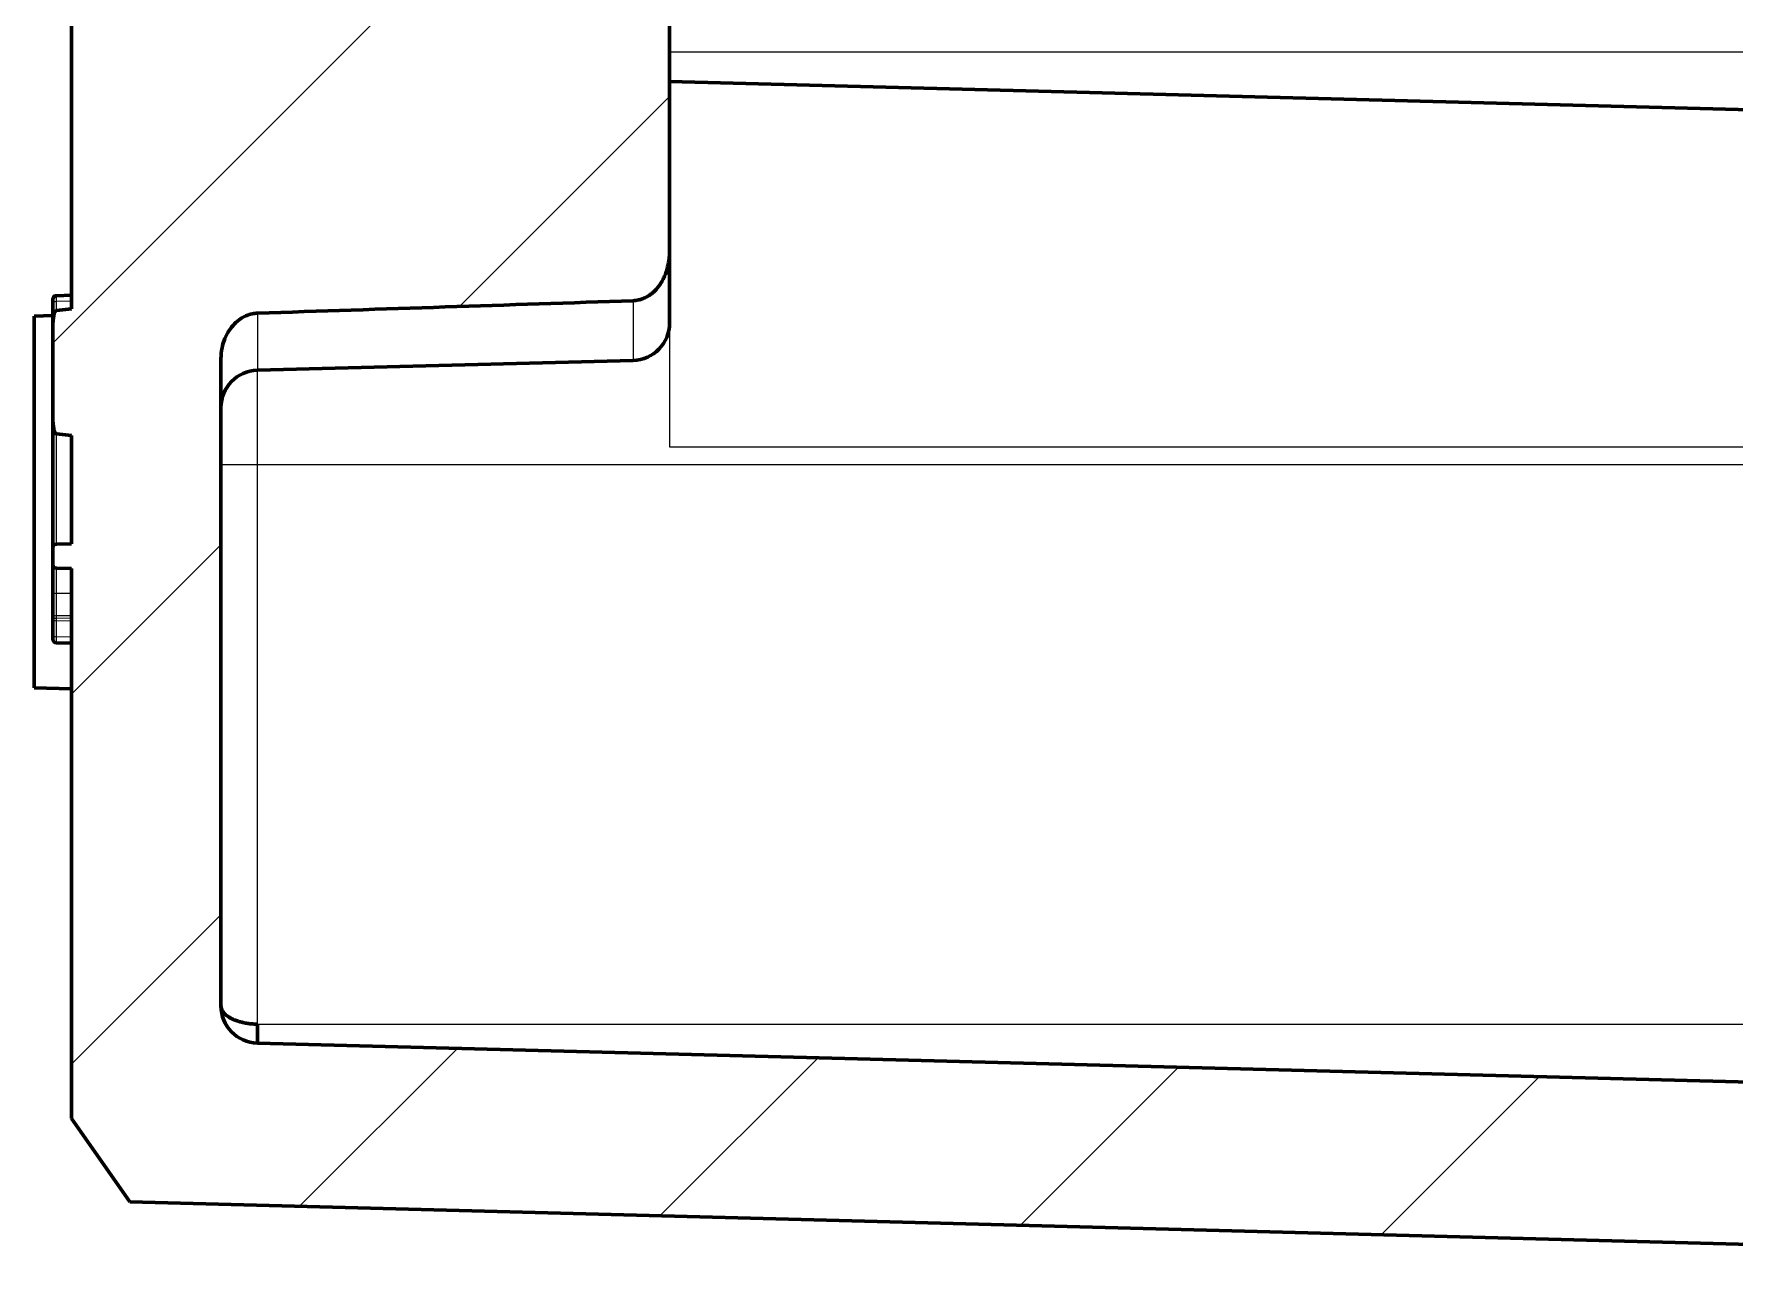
# Model space of a CAD drawing. Header units: millimetres. Extents: x -102 to 318, y -87 to 210.
# Drawn here: x 171.04 to 182.41, y 50.08 to 58.34 of the extents above; entities that cross this region are included whole.
import ezdxf

# ---------------------------------------------------------------- set-up
doc = ezdxf.new("R2010")
doc.units = ezdxf.units.MM
doc.linetypes.add('K5LT_BASIC', pattern=[0])
doc.linetypes.add('K5LT_THIN', pattern=[0])
doc.layers.add('Системный слой', color=7, linetype='Continuous')

# ---------------------------------------------------------------- blocks, each defined once
blk = doc.blocks.new('VA.121209_cutside')
at = {"layer": 'Системный слой'}
h = blk.add_hatch(dxfattribs=at)
h.set_pattern_fill('', angle=135, style=0, pattern_type=0)
h.set_pattern_definition([(135, (-492.1105, -226.3744), (-4.94975, -4.94975), [])])
h.paths.add_polyline_path([(82.482, 0), (65.164, 0), (64.608, 0.114), (64.153, 0.451), (63.948, 0.974), (63.837, 4.325), (63.726, 7.675), (63.614, 11.026), (63.375, 11.579), (62.858, 11.903), (62.254, 12), (53.746, 12), (53.142, 11.903), (52.625, 11.579), (52.386, 11.026), (52.274, 7.675), (52.163, 4.325), (52.052, 0.974), (51.847, 0.451), (51.392, 0.114), (50.836, 0), (5.164, 0), (4.608, 0.114), (4.153, 0.451), (3.948, 0.974), (3.837, 4.325), (3.726, 7.675), (3.614, 11.026), (3.375, 11.579), (2.858, 11.903), (2.254, 12), (-6.254, 12), (-6.858, 11.903), (-7.375, 11.579), (-7.614, 11.026), (-7.726, 7.675), (-7.837, 4.325), (-7.948, 0.974), (-8.153, 0.451), (-8.608, 0.114), (-9.164, 0), (-26.482, 0), (-27.189, 0.293), (-27.481, 0.974), (-29.23, 67.742), (-29.408, 68.143), (-29.803, 68.3), (-30.265, 68.3), (-30.671, 68.132), (-30.838, 67.742), (-30.884, 66), (-33.524, 66), (-31.732, -2.437), (-29.5, -4), (63.833, -4), (63.879, -4.403), (64.014, -4.473), (64.313, -4.5), (66.744, -4.5), (67.051, -4.471), (67.178, -4.403), (67.224, -4), (70.116, -4), (70.127, -4.403), (70.158, -4.473), (70.227, -4.5), (70.672, -4.5), (70.743, -4.471), (70.772, -4.403), (70.783, -4), (85.5, -4), (87.732, -2.437), (89.524, 66), (86.884, 66), (86.838, 67.742), (86.66, 68.143), (86.265, 68.3), (85.803, 68.3), (85.397, 68.132), (85.23, 67.742), (83.481, 0.974), (83.17, 0.275)])
blk.add_lwpolyline([(44.587, 19.238), (44.587, 12), (67.527, 12), (67.527, 63.885), (-11.219, 63.885), (-11.219, 12), (9.935, 12), (9.935, 19.278), (44.587, 19.278)])
at = {"layer": 'Системный слой', "color": 150, "linetype": 'K5LT_BASIC', "lineweight": 60, "true_color": 0x0080ff}
for p, q in [((83.481, 0.974), (85.23, 67.742)), ((57.746, 12), (59.16, 66)), ((87.732, -2.437), (89.524, 66)), ((62.254, 12), (53.746, 12)), ((62.254, 12), (64.212, 12)), ((65.474, 0.974), (65.211, 11.026)), ((83.481, 0.974), (82.974, 0.974)), ((82.482, 0), (65.164, 0)), ((85.5, -4), (87.732, -2.437)), ((-29.5, -4), (63.833, -4)), ((63.469, -4), (63.479, -4.403)), ((63.833, -4), (63.879, -4.403)), ((67.178, -4.403), (67.224, -4)), ((67.224, -4), (70.116, -4)), ((70.116, -4), (70.127, -4.403)), ((70.772, -4.403), (70.783, -4)), ((70.783, -4), (85.5, -4)), ((72.78, -4), (72.769, -4.403)), ((72.779, -4), (72.769, -4.403)), ((74, -4), (73.974, -5)), ((63.728, -4.5), (63.579, -4.5)), ((63.603, -4.5), (63.584, -4.5)), ((63.653, -4.5), (63.603, -4.5)), ((63.701, -4.5), (63.653, -4.5)), ((64.136, -4.5), (63.728, -4.5)), ((64.013, -4.5), (64.026, -5)), ((64.313, -4.5), (64.136, -4.5)), ((64.313, -4.5), (66.744, -4.5)), ((70.227, -4.5), (66.744, -4.5)), ((70.227, -4.5), (70.672, -4.5)), ((70.784, -4.5), (70.672, -4.5)), ((71.407, -4.5), (70.784, -4.5)), ((71.972, -4.5), (71.407, -4.5)), ((72.039, -4.5), (71.972, -4.5)), ((72.106, -4.5), (72.039, -4.5)), ((72.517, -4.5), (72.106, -4.5)), ((72.669, -4.5), (72.517, -4.5)), ((72.53, -4.5), (72.517, -4.5)), ((72.58, -4.5), (72.53, -4.5)), ((72.616, -4.5), (72.58, -4.5)), ((72.651, -4.5), (72.616, -4.5)), ((72.669, -4.5), (72.651, -4.5)), ((73.974, -5), (64.026, -5))]:
    blk.add_line(p, q, dxfattribs=at)
at = {"layer": 'Системный слой', "color": 7, "linetype": 'K5LT_THIN', "lineweight": 18}
for p, q in [((56.95, 12), (56.95, 66)), ((68, 0.974), (68, 66)), ((82.974, 0.974), (82.974, 66)), ((63.614, 11.026), (65.211, 11.026)), ((63.948, 0.974), (65.474, 0.974)), ((68, 0.974), (65.474, 0.974)), ((68, 0), (68, 0.974)), ((82.974, 0.974), (68, 0.974)), ((63.623, -4), (63.633, -4.403)), ((70.784, -4), (70.784, -4.403)), ((71.451, -4), (71.446, -4.403)), ((72.05, -4), (72.043, -4.403)), ((72.12, -4), (72.113, -4.403)), ((72.191, -4), (72.183, -4.403)), ((72.621, -4), (72.611, -4.403)), ((63.633, -4.403), (63.479, -4.403)), ((63.879, -4.403), (63.633, -4.403)), ((70.127, -4.403), (67.178, -4.403)), ((70.784, -4.403), (70.772, -4.403)), ((70.784, -4.403), (70.784, -4.5)), ((71.446, -4.403), (70.784, -4.403)), ((72.043, -4.403), (71.446, -4.403)), ((72.113, -4.403), (72.043, -4.403)), ((72.183, -4.403), (72.113, -4.403)), ((72.611, -4.403), (72.183, -4.403)), ((72.769, -4.403), (72.611, -4.403)), ((72.769, -4.403), (72.769, -4.403))]:
    blk.add_line(p, q, dxfattribs=at)
at = {"layer": 'Системный слой', "color": 150, "linetype": 'K5LT_BASIC', "lineweight": 60, "true_color": 0x0080ff}
for centre, radius, start, end in [((64.212, 11), 1, 1.5, 90), ((66.474, 1), 1, 181.5, 270), ((82.482, 1), 1, 270, 358.5), ((63.579, -4.4), 0.1, 181.5, 270), ((70.227, -4.4), 0.1, 181.5, 270), ((70.672, -4.4), 0.1, 270, 358.5), ((72.669, -4.4), 0.1, 270, 358.5), ((72.669, -4.4), 0.1, 270, 358.5)]:
    blk.add_arc(centre, radius, start, end, dxfattribs=at)
at = {"layer": 'Системный слой', "color": 7, "linetype": 'K5LT_THIN', "lineweight": 18}
for centre, major_axis, ratio, start_param, end_param in [((63.728, -4.4), (0, -0.1), 0.944298, 4.738569, 6.283185), ((64.136, -4.4), (0, -0.1), 0.769423, 5.763788, 6.283185), ((71.407, -4.4), (0, 0.1), 0.392893, 3.141593, 4.686209), ((71.972, -4.4), (0, 0.1), 0.705435, 3.141593, 4.686209), ((72.039, -4.4), (0, 0.1), 0.735148, 3.141593, 4.686209), ((72.106, -4.4), (0, 0.1), 0.762256, 3.141593, 4.686209), ((72.517, -4.4), (0, 0.1), 0.943615, 3.141593, 4.686209)]:
    blk.add_ellipse(centre, major_axis=major_axis, ratio=ratio, start_param=start_param, end_param=end_param, dxfattribs=at)
at = {"layer": 'Системный слой', "color": 150, "linetype": 'K5LT_BASIC', "lineweight": 60, "true_color": 0x0080ff}
for centre, major_axis, ratio, start_param, end_param in [((64.313, -4.4), (0.434, 0), 0.230503, 3.167773, 4.712389), ((66.744, -4.4), (-0.434, 0), 0.230538, 1.570796, 3.115413)]:
    blk.add_ellipse(centre, major_axis=major_axis, ratio=ratio, start_param=start_param, end_param=end_param, dxfattribs=at)
for points, knots in [([(63.614, 11.026), (63.612, 11.076), (63.601, 11.158), (63.568, 11.27), (63.533, 11.351), (63.493, 11.425), (63.447, 11.494), (63.365, 11.595), (63.233, 11.715), (63.073, 11.814), (62.931, 11.878), (62.783, 11.931), (62.626, 11.969), (62.436, 11.995), (62.322, 12), (62.254, 12)], [0, 0, 0, 0, 1.287113, 2.150513, 3.016138, 3.595622, 4.320682, 5.189239, 6.966579, 8.946512, 10.053173, 11.015811, 13.023936, 14.225954, 16, 16, 16, 16]), ([(65.164, 0), (65.067, 0), (64.902, 0.017), (64.666, 0.085), (64.461, 0.181), (64.273, 0.316), (64.129, 0.47), (64.037, 0.619), (63.989, 0.738), (63.959, 0.851), (63.949, 0.926), (63.948, 0.974)], [0, 0, 0, 0, 2.035974, 3.465418, 5.143458, 6.762579, 8.315578, 9.530079, 10.429508, 10.994549, 12, 12, 12, 12]), ([(82.482, 0), (82.519, 0), (82.588, 0.016), (82.681, 0.079), (82.755, 0.164), (82.816, 0.262), (82.867, 0.373), (82.908, 0.493), (82.938, 0.618), (82.959, 0.742), (82.97, 0.861), (82.973, 0.937), (82.974, 0.974)], [0, 0, 0, 0, 2.016542, 3.755194, 5.172646, 6.521606, 7.777391, 8.983312, 10.109566, 11.178493, 12.122862, 13, 13, 13, 13])]:
    blk.add_open_spline(points, degree=3, knots=knots, dxfattribs=at)
blk.add_open_spline([(63.614, 11.026), (63.726, 7.675), (63.838, 4.325), (63.948, 0.974)], degree=3, dxfattribs=at)

msp = doc.modelspace()

# ---------------------------------------------------------------- block references
at = {"xscale": 0.25, "yscale": 0.25, "zscale": 0.25, "rotation": -90.00000000000001}
msp.add_blockref('VA.121209_cutside', (172.286, 72.459), dxfattribs=at)

doc.saveas('drawing.dxf')
